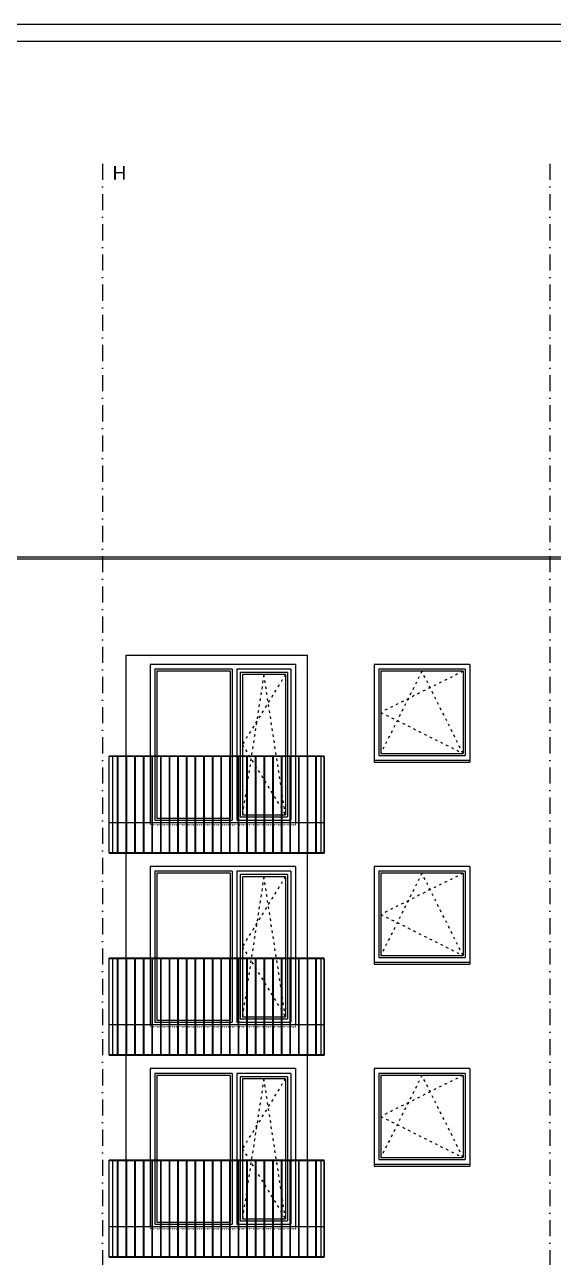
# Model space of a CAD drawing. Extents: x 3792242 to 5145247, y -1546315 to -1031918.
# Drawn here: x 3921830 to 3929675, y -1502182 to -1483880 of the extents above; entities that cross this region are included whole.
import ezdxf

# ---------------------------------------------------------------- set-up
doc = ezdxf.new("R2010")
doc.units = 0
doc.header["$MEASUREMENT"] = 0
for name, pattern in [('ACAD_ISO03W100', [30, 12, -18]), ('ACAD_ISO07W100', [3.5, 0.5, -3]), ('BODKOCIARKOVANA_3', [5.6, 3, -1.3, 0, -1.3])]:
    doc.linetypes.add(name, pattern=pattern)
for name, color, linetype in [('OKNÁ', 143, 'CONTINUOUS'), ('osi', 253, 'CONTINUOUS'), ('POZEMOK', 7, 'CONTINUOUS'), ('TENKÁ', 7, 'CONTINUOUS')]:
    doc.layers.add(name, color=color, linetype=linetype)
doc.styles.add('styl1', font='arial.ttf')

msp = doc.modelspace()

# ---------------------------------------------------------------- linework, layer by layer
at = {"layer": 'OKNÁ'}
for p, q in [((3924880, -1493480.27), (3923790, -1493480.27)), ((3923790, -1493480.27), (3923790, -1495660.27)), ((3924880, -1493480.27), (3924880, -1495660.27)), ((3928335, -1493480.27), (3927115, -1493480.27)), ((3927115, -1493480.27), (3927115, -1494700.27)), ((3928335, -1493480.27), (3928335, -1494700.27)), ((3925700, -1493530.27), (3925060, -1493530.27)), ((3925060, -1493530.27), (3925060, -1495610.27)), ((3925700, -1493530.27), (3925700, -1495610.27)), ((3927115, -1494700.27), (3928335, -1494700.27)), ((3923790, -1495660.27), (3924880, -1495660.27)), ((3925060, -1495610.27), (3925700, -1495610.27)), ((3924880, -1496480.27), (3923790, -1496480.27)), ((3923790, -1496480.27), (3923790, -1498660.27)), ((3924880, -1496480.27), (3924880, -1498660.27)), ((3925700, -1496530.27), (3925060, -1496530.27)), ((3925060, -1496530.27), (3925060, -1498610.27)), ((3925700, -1496530.27), (3925700, -1498610.27)), ((3928335, -1496480.27), (3927115, -1496480.27)), ((3927115, -1496480.27), (3927115, -1497700.27)), ((3928335, -1496480.27), (3928335, -1497700.27)), ((3927115, -1497700.27), (3928335, -1497700.27)), ((3925060, -1498610.27), (3925700, -1498610.27)), ((3923790, -1498660.27), (3924880, -1498660.27)), ((3924880, -1499480.27), (3923790, -1499480.27)), ((3923790, -1499480.27), (3923790, -1501660.27)), ((3924880, -1499480.27), (3924880, -1501660.27)), ((3925700, -1499530.27), (3925060, -1499530.27)), ((3925060, -1499530.27), (3925060, -1501610.27)), ((3925700, -1499530.27), (3925700, -1501610.27)), ((3928335, -1499480.27), (3927115, -1499480.27)), ((3927115, -1499480.27), (3927115, -1500700.27)), ((3928335, -1499480.27), (3928335, -1500700.27)), ((3927115, -1500700.27), (3928335, -1500700.27)), ((3923790, -1501660.27), (3924880, -1501660.27)), ((3925060, -1501610.27), (3925700, -1501610.27))]:
    msp.add_line(p, q, dxfattribs=at)
at = {"layer": 'OKNÁ', "linetype": 'ACAD_ISO03W100', "ltscale": 3}
for p, q in [((3928335, -1493480.27), (3927115, -1494090.27)), ((3927725, -1493480.27), (3927115, -1494700.27)), ((3928335, -1494700.27), (3927725, -1493480.27)), ((3925700, -1493530.27), (3925060, -1494570.27)), ((3925380, -1493530.27), (3925060, -1495610.27)), ((3925700, -1495610.27), (3925380, -1493530.27)), ((3927115, -1494090.27), (3928335, -1494700.27)), ((3925060, -1494570.27), (3925700, -1495610.27)), ((3925700, -1496530.27), (3925060, -1497570.27)), ((3925380, -1496530.27), (3925060, -1498610.27)), ((3925700, -1498610.27), (3925380, -1496530.27)), ((3928335, -1496480.27), (3927115, -1497090.27)), ((3927725, -1496480.27), (3927115, -1497700.27)), ((3928335, -1497700.27), (3927725, -1496480.27)), ((3927115, -1497090.27), (3928335, -1497700.27)), ((3925060, -1497570.27), (3925700, -1498610.27)), ((3925700, -1499530.27), (3925060, -1500570.27)), ((3925380, -1499530.27), (3925060, -1501610.27)), ((3925700, -1501610.27), (3925380, -1499530.27)), ((3928335, -1499480.27), (3927115, -1500090.27)), ((3927725, -1499480.27), (3927115, -1500700.27)), ((3928335, -1500700.27), (3927725, -1499480.27)), ((3927115, -1500090.27), (3928335, -1500700.27)), ((3925060, -1500570.27), (3925700, -1501610.27))]:
    msp.add_line(p, q, dxfattribs=at)
at = {"layer": 'osi', "linetype": 'BODKOCIARKOVANA_3', "ltscale": 80}
for p, q in [((3922985, -1485946), (3922985, -1508356)), ((3929625, -1485946), (3929625, -1508356))]:
    msp.add_line(p, q, dxfattribs=at)
at = {"layer": 'POZEMOK', "color": 8, "ltscale": 0.15}
for p, q in [((3926275, -1494740.27), (3923085, -1494740.27)), ((3923085, -1496180.27), (3923085, -1494740.27)), ((3926275, -1494748.27), (3923085, -1494748.27)), ((3923135, -1494748.27), (3923135, -1496180.27)), ((3923204, -1494748.27), (3923204, -1496180.27)), ((3923212, -1494748.27), (3923212, -1496180.27)), ((3923332, -1494748.27), (3923332, -1496180.27)), ((3923340, -1494748.27), (3923340, -1496180.27)), ((3923460, -1494748.27), (3923460, -1496180.27)), ((3923468, -1494748.27), (3923468, -1496180.27)), ((3923588, -1494748.27), (3923588, -1496180.27)), ((3923596, -1494748.27), (3923596, -1496180.27)), ((3923716, -1494748.27), (3923716, -1496180.27)), ((3923724, -1494748.27), (3923724, -1496180.27)), ((3923844, -1494748.27), (3923844, -1496180.27)), ((3923852, -1494748.27), (3923852, -1496180.27)), ((3923972, -1494748.27), (3923972, -1496180.27)), ((3923980, -1494748.27), (3923980, -1496180.27)), ((3924100, -1494748.27), (3924100, -1496180.27)), ((3924108, -1494748.27), (3924108, -1496180.27)), ((3924228, -1494748.27), (3924228, -1496180.27)), ((3924236, -1494748.27), (3924236, -1496180.27)), ((3924356, -1494748.27), (3924356, -1496180.27)), ((3924364, -1494748.27), (3924364, -1496180.27)), ((3924484, -1494748.27), (3924484, -1496180.27)), ((3924492, -1494748.27), (3924492, -1496180.27)), ((3924612, -1494748.27), (3924612, -1496180.27)), ((3924620, -1494748.27), (3924620, -1496180.27)), ((3924740, -1494748.27), (3924740, -1496180.27)), ((3924748, -1494748.27), (3924748, -1496180.27)), ((3924868, -1494748.27), (3924868, -1496180.27)), ((3924876, -1494748.27), (3924876, -1496180.27)), ((3924996, -1494748.27), (3924996, -1496180.27)), ((3925004, -1494748.27), (3925004, -1496180.27)), ((3925124, -1494748.27), (3925124, -1496180.27)), ((3925132, -1494748.27), (3925132, -1496180.27)), ((3925252, -1494748.27), (3925252, -1496180.27)), ((3925260, -1494748.27), (3925260, -1496180.27)), ((3925380, -1494748.27), (3925380, -1496180.27)), ((3925388, -1494748.27), (3925388, -1496180.27)), ((3925508, -1494748.27), (3925508, -1496180.27)), ((3925516, -1494748.27), (3925516, -1496180.27)), ((3925636, -1494748.27), (3925636, -1496180.27)), ((3925644, -1494748.27), (3925644, -1496180.27)), ((3925764, -1494748.27), (3925764, -1496180.27)), ((3925772, -1494748.27), (3925772, -1496180.27)), ((3925892, -1494748.27), (3925892, -1496180.27)), ((3925900, -1494748.27), (3925900, -1496180.27)), ((3926020, -1494748.27), (3926020, -1496180.27)), ((3926028, -1494748.27), (3926028, -1496180.27)), ((3926148, -1494748.27), (3926148, -1496180.27)), ((3926156, -1494748.27), (3926156, -1496180.27)), ((3926225, -1494748.27), (3926225, -1496180.27)), ((3926275, -1496180.27), (3926275, -1494740.27)), ((3926275, -1494748.27), (3926275, -1496180.27)), ((3926275, -1495730.27), (3923085, -1495730.27)), ((3923085, -1496170.27), (3926275, -1496170.27)), ((3923085, -1496180.27), (3926275, -1496180.27)), ((3926275, -1497740.27), (3923085, -1497740.27)), ((3923085, -1499180.27), (3923085, -1497740.27)), ((3926275, -1497748.27), (3923085, -1497748.27)), ((3923135, -1497748.27), (3923135, -1499180.27)), ((3923204, -1497748.27), (3923204, -1499180.27)), ((3923212, -1497748.27), (3923212, -1499180.27)), ((3923332, -1497748.27), (3923332, -1499180.27)), ((3923340, -1497748.27), (3923340, -1499180.27)), ((3923460, -1497748.27), (3923460, -1499180.27)), ((3923468, -1497748.27), (3923468, -1499180.27)), ((3923588, -1497748.27), (3923588, -1499180.27)), ((3923596, -1497748.27), (3923596, -1499180.27)), ((3923716, -1497748.27), (3923716, -1499180.27)), ((3923724, -1497748.27), (3923724, -1499180.27)), ((3923844, -1497748.27), (3923844, -1499180.27)), ((3923852, -1497748.27), (3923852, -1499180.27)), ((3923972, -1497748.27), (3923972, -1499180.27)), ((3923980, -1497748.27), (3923980, -1499180.27)), ((3924100, -1497748.27), (3924100, -1499180.27)), ((3924108, -1497748.27), (3924108, -1499180.27)), ((3924228, -1497748.27), (3924228, -1499180.27)), ((3924236, -1497748.27), (3924236, -1499180.27)), ((3924356, -1497748.27), (3924356, -1499180.27)), ((3924364, -1497748.27), (3924364, -1499180.27)), ((3924484, -1497748.27), (3924484, -1499180.27)), ((3924492, -1497748.27), (3924492, -1499180.27)), ((3924612, -1497748.27), (3924612, -1499180.27)), ((3924620, -1497748.27), (3924620, -1499180.27)), ((3924740, -1497748.27), (3924740, -1499180.27)), ((3924748, -1497748.27), (3924748, -1499180.27)), ((3924868, -1497748.27), (3924868, -1499180.27)), ((3924876, -1497748.27), (3924876, -1499180.27)), ((3924996, -1497748.27), (3924996, -1499180.27)), ((3925004, -1497748.27), (3925004, -1499180.27)), ((3925124, -1497748.27), (3925124, -1499180.27)), ((3925132, -1497748.27), (3925132, -1499180.27)), ((3925252, -1497748.27), (3925252, -1499180.27)), ((3925260, -1497748.27), (3925260, -1499180.27)), ((3925380, -1497748.27), (3925380, -1499180.27)), ((3925388, -1497748.27), (3925388, -1499180.27)), ((3925508, -1497748.27), (3925508, -1499180.27)), ((3925516, -1497748.27), (3925516, -1499180.27)), ((3925636, -1497748.27), (3925636, -1499180.27)), ((3925644, -1497748.27), (3925644, -1499180.27)), ((3925764, -1497748.27), (3925764, -1499180.27)), ((3925772, -1497748.27), (3925772, -1499180.27)), ((3925892, -1497748.27), (3925892, -1499180.27)), ((3925900, -1497748.27), (3925900, -1499180.27)), ((3926020, -1497748.27), (3926020, -1499180.27)), ((3926028, -1497748.27), (3926028, -1499180.27)), ((3926148, -1497748.27), (3926148, -1499180.27)), ((3926156, -1497748.27), (3926156, -1499180.27)), ((3926225, -1497748.27), (3926225, -1499180.27)), ((3926275, -1499180.27), (3926275, -1497740.27)), ((3926275, -1497748.27), (3926275, -1499180.27)), ((3926275, -1498730.27), (3923085, -1498730.27)), ((3923085, -1499170.27), (3926275, -1499170.27)), ((3923085, -1499180.27), (3926275, -1499180.27)), ((3926275, -1500740.27), (3923085, -1500740.27)), ((3923085, -1502180.27), (3923085, -1500740.27)), ((3926275, -1500748.27), (3923085, -1500748.27)), ((3923135, -1500748.27), (3923135, -1502180.27)), ((3923204, -1500748.27), (3923204, -1502180.27)), ((3923212, -1500748.27), (3923212, -1502180.27)), ((3923332, -1500748.27), (3923332, -1502180.27)), ((3923340, -1500748.27), (3923340, -1502180.27)), ((3923460, -1500748.27), (3923460, -1502180.27)), ((3923468, -1500748.27), (3923468, -1502180.27)), ((3923588, -1500748.27), (3923588, -1502180.27)), ((3923596, -1500748.27), (3923596, -1502180.27)), ((3923716, -1500748.27), (3923716, -1502180.27)), ((3923724, -1500748.27), (3923724, -1502180.27)), ((3923844, -1500748.27), (3923844, -1502180.27)), ((3923852, -1500748.27), (3923852, -1502180.27)), ((3923972, -1500748.27), (3923972, -1502180.27)), ((3923980, -1500748.27), (3923980, -1502180.27)), ((3924100, -1500748.27), (3924100, -1502180.27)), ((3924108, -1500748.27), (3924108, -1502180.27)), ((3924228, -1500748.27), (3924228, -1502180.27)), ((3924236, -1500748.27), (3924236, -1502180.27)), ((3924356, -1500748.27), (3924356, -1502180.27)), ((3924364, -1500748.27), (3924364, -1502180.27)), ((3924484, -1500748.27), (3924484, -1502180.27)), ((3924492, -1500748.27), (3924492, -1502180.27)), ((3924612, -1500748.27), (3924612, -1502180.27)), ((3924620, -1500748.27), (3924620, -1502180.27)), ((3924740, -1500748.27), (3924740, -1502180.27)), ((3924748, -1500748.27), (3924748, -1502180.27)), ((3924868, -1500748.27), (3924868, -1502180.27)), ((3924876, -1500748.27), (3924876, -1502180.27)), ((3924996, -1500748.27), (3924996, -1502180.27)), ((3925004, -1500748.27), (3925004, -1502180.27)), ((3925124, -1500748.27), (3925124, -1502180.27)), ((3925132, -1500748.27), (3925132, -1502180.27)), ((3925252, -1500748.27), (3925252, -1502180.27)), ((3925260, -1500748.27), (3925260, -1502180.27)), ((3925380, -1500748.27), (3925380, -1502180.27)), ((3925388, -1500748.27), (3925388, -1502180.27)), ((3925508, -1500748.27), (3925508, -1502180.27)), ((3925516, -1500748.27), (3925516, -1502180.27)), ((3925636, -1500748.27), (3925636, -1502180.27)), ((3925644, -1500748.27), (3925644, -1502180.27)), ((3925764, -1500748.27), (3925764, -1502180.27)), ((3925772, -1500748.27), (3925772, -1502180.27)), ((3925892, -1500748.27), (3925892, -1502180.27)), ((3925900, -1500748.27), (3925900, -1502180.27)), ((3926020, -1500748.27), (3926020, -1502180.27)), ((3926028, -1500748.27), (3926028, -1502180.27)), ((3926148, -1500748.27), (3926148, -1502180.27)), ((3926156, -1500748.27), (3926156, -1502180.27)), ((3926225, -1500748.27), (3926225, -1502180.27)), ((3926275, -1502180.27), (3926275, -1500740.27)), ((3926275, -1500748.27), (3926275, -1502180.27)), ((3926275, -1501730.27), (3923085, -1501730.27)), ((3923085, -1502170.27), (3926275, -1502170.27)), ((3923085, -1502180.27), (3926275, -1502180.27))]:
    msp.add_line(p, q, dxfattribs=at)
at = {"layer": 'TENKÁ', "color": 7}
for p, q in [((3962617, -1483879.516), (3885421.311, -1483879.516)), ((3962367, -1484129.516), (3885671.311, -1484129.516))]:
    msp.add_line(p, q, dxfattribs=at)
at = {"layer": 'TENKÁ'}
for p, q in [((3903205, -1491780.27), (3940757.191, -1491780.27)), ((3903205, -1491810.27), (3935845, -1491810.27)), ((3923335, -1493240.27), (3926025, -1493240.27)), ((3923335, -1494740.27), (3923335, -1493240.27)), ((3926025, -1494740.27), (3926025, -1493240.27)), ((3925850, -1493380.27), (3923690, -1493380.27)), ((3923690, -1493380.27), (3923690, -1495730.27)), ((3924910, -1493450.27), (3923760, -1493450.27)), ((3923760, -1493450.27), (3923760, -1495690.27)), ((3924910, -1493450.27), (3924910, -1495690.27)), ((3925780, -1493450.27), (3924980, -1493450.27)), ((3924980, -1493450.27), (3924980, -1495690.27)), ((3925730, -1493500.27), (3925030, -1493500.27)), ((3925030, -1493500.27), (3925030, -1495640.27)), ((3925730, -1493500.27), (3925730, -1495640.27)), ((3925780, -1493450.27), (3925780, -1495690.27)), ((3925850, -1493380.27), (3925850, -1495730.27)), ((3927015, -1493380.27), (3927015, -1494830.27)), ((3928435, -1493380.27), (3927015, -1493380.27)), ((3928365, -1493450.27), (3927085, -1493450.27)), ((3927085, -1493450.27), (3927085, -1494730.27)), ((3928365, -1493450.27), (3928365, -1494730.27)), ((3928435, -1493380.27), (3928435, -1494830.27)), ((3927015, -1494800.27), (3928435, -1494800.27)), ((3927085, -1494730.27), (3928365, -1494730.27)), ((3927015, -1494830.27), (3928435, -1494830.27)), ((3923760, -1495690.27), (3924910, -1495690.27)), ((3924980, -1495690.27), (3925780, -1495690.27)), ((3925030, -1495640.27), (3925730, -1495640.27)), ((3923335, -1497740.27), (3923335, -1496180.27)), ((3926025, -1497740.27), (3926025, -1496180.27)), ((3925850, -1496380.27), (3923690, -1496380.27)), ((3923690, -1496380.27), (3923690, -1498730.27)), ((3925850, -1496380.27), (3925850, -1498730.27)), ((3927015, -1496380.27), (3927015, -1497830.27)), ((3928435, -1496380.27), (3927015, -1496380.27)), ((3928435, -1496380.27), (3928435, -1497830.27)), ((3924910, -1496450.27), (3923760, -1496450.27)), ((3923760, -1496450.27), (3923760, -1498690.27)), ((3924910, -1496450.27), (3924910, -1498690.27)), ((3925780, -1496450.27), (3924980, -1496450.27)), ((3924980, -1496450.27), (3924980, -1498690.27)), ((3925730, -1496500.27), (3925030, -1496500.27)), ((3925030, -1496500.27), (3925030, -1498640.27)), ((3925730, -1496500.27), (3925730, -1498640.27)), ((3925780, -1496450.27), (3925780, -1498690.27)), ((3928365, -1496450.27), (3927085, -1496450.27)), ((3927085, -1496450.27), (3927085, -1497730.27)), ((3928365, -1496450.27), (3928365, -1497730.27)), ((3927085, -1497730.27), (3928365, -1497730.27)), ((3927015, -1497800.27), (3928435, -1497800.27)), ((3927015, -1497830.27), (3928435, -1497830.27)), ((3925030, -1498640.27), (3925730, -1498640.27)), ((3923760, -1498690.27), (3924910, -1498690.27)), ((3924980, -1498690.27), (3925780, -1498690.27)), ((3923335, -1501730.27), (3923335, -1499180.27)), ((3926025, -1501730.27), (3926025, -1499180.27)), ((3925850, -1499380.27), (3923690, -1499380.27)), ((3923690, -1499380.27), (3923690, -1501730.27)), ((3924910, -1499450.27), (3923760, -1499450.27)), ((3923760, -1499450.27), (3923760, -1501690.27)), ((3924910, -1499450.27), (3924910, -1501690.27)), ((3925780, -1499450.27), (3924980, -1499450.27)), ((3924980, -1499450.27), (3924980, -1501690.27)), ((3925730, -1499500.27), (3925030, -1499500.27)), ((3925030, -1499500.27), (3925030, -1501640.27)), ((3925730, -1499500.27), (3925730, -1501640.27)), ((3925780, -1499450.27), (3925780, -1501690.27)), ((3925850, -1499380.27), (3925850, -1501730.27)), ((3927015, -1499380.27), (3927015, -1500830.27)), ((3928435, -1499380.27), (3927015, -1499380.27)), ((3928365, -1499450.27), (3927085, -1499450.27)), ((3927085, -1499450.27), (3927085, -1500730.27)), ((3928365, -1499450.27), (3928365, -1500730.27)), ((3928435, -1499380.27), (3928435, -1500830.27)), ((3927015, -1500800.27), (3928435, -1500800.27)), ((3927015, -1500830.27), (3928435, -1500830.27)), ((3927085, -1500730.27), (3928365, -1500730.27)), ((3923760, -1501690.27), (3924910, -1501690.27)), ((3924980, -1501690.27), (3925780, -1501690.27)), ((3925030, -1501640.27), (3925730, -1501640.27))]:
    msp.add_line(p, q, dxfattribs=at)
at = {"layer": 'TENKÁ', "linetype": 'ACAD_ISO07W100'}
for p, q in [((3923690, -1495730.27), (3923690, -1495760.27)), ((3923690, -1495760.27), (3925850, -1495760.27)), ((3925850, -1495730.27), (3925850, -1495760.27)), ((3923690, -1498730.27), (3923690, -1498760.27)), ((3923690, -1498760.27), (3925850, -1498760.27)), ((3925850, -1498730.27), (3925850, -1498760.27)), ((3923690, -1501730.27), (3923690, -1501760.27)), ((3925850, -1501730.27), (3925850, -1501760.27)), ((3923690, -1501760.27), (3925850, -1501760.27))]:
    msp.add_line(p, q, dxfattribs=at)

# ---------------------------------------------------------------- texts
at = {"layer": 'TENKÁ', "ltscale": 0.25, "style": 'styl1'}
msp.add_text('H', height=200, dxfattribs=at).set_placement((3923134.054, -1486180.5))

doc.saveas('drawing.dxf')
